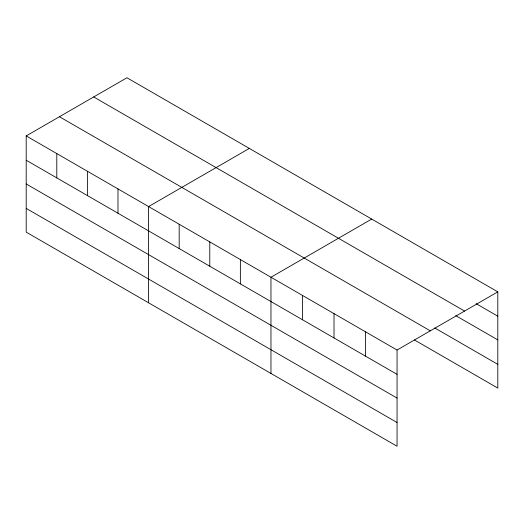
<?xml version="1.0" encoding="UTF-8"?>
<svg xmlns="http://www.w3.org/2000/svg" width="524" height="524" viewBox="0 0 524 524"><rect width="100%" height="100%" fill="white"/><g stroke="black" fill="none" stroke-linecap="round" stroke-linejoin="round"><path stroke-width="0.79" d="M26.2 135.919L397.054 350.032L397.054 446.245L26.2 232.132L26.2 135.919L126.946 77.755L497.8 291.868L497.8 388.081L414.438 339.952M249.326 148.416L148.58 206.58L148.58 302.787M371.706 219.071L270.967 277.235L270.967 373.442M397.054 350.032L497.8 291.868M476.087 303.645L497.8 316.182M93.698 96.953L464.552 311.066M455.769 315.644L497.8 339.906M434.756 327.952L497.8 364.35M59.448 116.728L430.302 330.841M26.2 160.233L397.054 374.346M26.2 183.957L397.054 398.07M26.2 208.401L397.054 422.514M365.536 331.836L365.536 356.143M334.011 313.634L334.011 337.947M302.492 295.438L302.492 319.745M240.372 259.57L240.372 283.884M209.777 241.905L209.777 266.218M179.182 224.246L179.182 248.553M117.985 188.915L117.985 213.229M87.39 171.25L87.39 195.563M56.795 153.584L56.795 177.898"/></g></svg>
